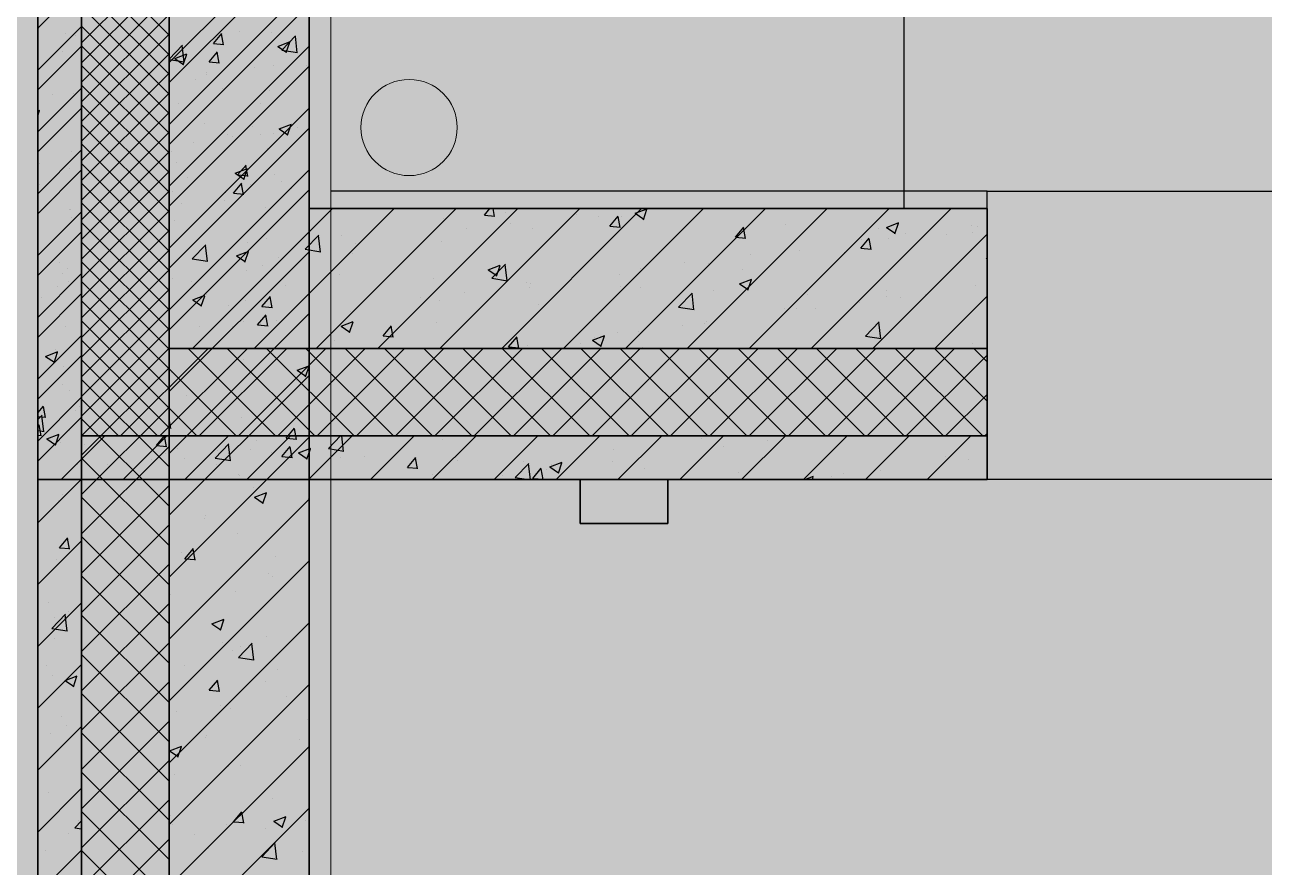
# Model space of a CAD drawing. Header units: inches. Extents: x 143994 to 247866, y 243815 to 272761.
# Drawn here: x 230213 to 231630, y 249253 to 250216 of the extents above; entities that cross this region are included whole.
import ezdxf

# ---------------------------------------------------------------- set-up
doc = ezdxf.new("R2010")
doc.units = ezdxf.units.IN
doc.header["$LTSCALE"] = 1000
doc.header["$MEASUREMENT"] = 0
doc.linetypes.add('DASH', pattern=[0.35, 0.25, -0.1])
doc.linetypes.add('HIDDEN', pattern=[0.375, 0.25, -0.125])
doc.layers.get('DEFPOINTS').update_dxf_attribs({"color": 62})
for name, color, linetype in [('0-建筑1F', 127, 'Continuous'), ('0-建筑2F', 127, 'Continuous'), ('A-S-face(建筑粉刷线)', 136, 'Continuous'), ('A-Wall-Patn', 255, 'Continuous'), ('I-furniture', 2, 'DASH'), ('PUB_HATCH', 8, 'Continuous'), ('厨卫', 44, 'Continuous')]:
    doc.layers.add(name, color=color, linetype=linetype)
for name, color, linetype, lineweight in [('A-Flr-Opng', 14, 'Continuous', 9), ('A-Wall', 254, 'Continuous', 35), ('W-保温层', 8, 'Continuous', 13)]:
    doc.layers.add(name, color=color, linetype=linetype, lineweight=lineweight)

# ---------------------------------------------------------------- blocks, each defined once
blk = doc.blocks.new('144')
at = {"layer": 'A-Flr-Opng', "color": 127}
blk.add_circle((646101.2, -390057.6), 55, dxfattribs=at)
at = {"layer": 'A-S-face(建筑粉刷线)', "color": 127}
for p, q in [((646761.9, -390130.3), (646011.9, -390130.3)), ((646761.9, -390150.3), (646761.9, -390130.3))]:
    blk.add_line(p, q, dxfattribs=at)
at = {"layer": 'A-Wall', "color": 127}
for p, q in [((645986.9, -390150.3), (645986.9, -387950.3)), ((645826.9, -388110.3), (645826.9, -390310.3)), ((645726.9, -390410.3), (645726.9, -388210.3)), ((645676.9, -388260.3), (645676.9, -390460.3)), ((646761.9, -390150.3), (645986.9, -390150.3)), ((646761.9, -390460.3), (646761.9, -390150.3)), ((645826.9, -390310.3), (646761.9, -390310.3)), ((646761.9, -390310.3), (646761.9, -390410.3)), ((646761.9, -390410.3), (645726.9, -390410.3)), ((645676.9, -390460.3), (646761.9, -390460.3))]:
    blk.add_line(p, q, dxfattribs=at)
at = {"layer": 'A-Wall', "color": 127, "linetype": 'ByBlock'}
for p, q in [((646296.9, -390460.3), (646396.9, -390460.3)), ((646296.9, -390510.3), (646296.9, -390460.3)), ((646396.9, -390460.3), (646396.9, -390510.3)), ((646396.9, -390510.3), (646296.9, -390510.3))]:
    blk.add_line(p, q, dxfattribs=at)
at = {"layer": 'I-furniture', "color": 127, "linetype": 'HIDDEN', "ltscale": 15}
for p, q in [((646761.9, -390130.3), (647611.9, -390130.3)), ((647611.9, -390460.3), (646761.9, -390460.3))]:
    blk.add_line(p, q, dxfattribs=at)
at = {"layer": 'PUB_HATCH', "color": 127, "linetype": 'Continuous'}
for p, q in [((645826.9, -389983.3), (645986.9, -389823.3)), ((645826.9, -390054), (645986.9, -389894)), ((645676.9, -389991.9), (645726.9, -389941.9)), ((645907.7, -389948), (645907.7, -389948)), ((645943.9, -389949), (645943.9, -389949)), ((645955.9, -389969), (645971.5, -389952.7)), ((645973.4, -389972.1), (645971.2, -389953.1)), ((645826.9, -390124.7), (645986.9, -389964.7)), ((645840, -389963.9), (645840, -389963.9)), ((645833.3, -389978.7), (645847.3, -389973.3)), ((645833.3, -389978.7), (645843.2, -389985.4)), ((645842.9, -389985.9), (645847, -389973.8)), ((645872.5, -389982.4), (645882.2, -389970.9)), ((645884.2, -389984), (645881.9, -389971.4)), ((645955.9, -389969), (645973.7, -389971.7)), ((645872.5, -389982.4), (645884.5, -389983.5)), ((645945.9, -389986.6), (645945.9, -389986.6)), ((645870.2, -389996.6), (645870.2, -389996.6)), ((645676.9, -390062.6), (645726.9, -390012.6)), ((645693.8, -390019.8), (645693.8, -390019.8)), ((645887.4, -390012.5), (645887.4, -390012.5)), ((645941.4, -390015.5), (645941.4, -390015.5)), ((645676.9, -390038.7), (645679.2, -390037.8)), ((645826.9, -390195.4), (645986.9, -390035.4)), ((645837.6, -390030.5), (645837.6, -390030.5)), ((645676.9, -390044.2), (645678.9, -390038.3)), ((645893.3, -390065.5), (645893.3, -390065.5)), ((645952.6, -390059.2), (645966.6, -390053.8)), ((645952.6, -390059.2), (645962.6, -390065.9)), ((645962.3, -390066.4), (645966.3, -390054.3)), ((645899.4, -390067.3), (645899.4, -390067.3)), ((645676.9, -390133.3), (645726.9, -390083.3)), ((645939, -390082.1), (645939, -390082.1)), ((645826.9, -390266.1), (645986.9, -390106.1)), ((645835.1, -390097.1), (645835.1, -390097.1)), ((645848.4, -390114.7), (645848.4, -390114.7)), ((645900.3, -390132.8), (645909.9, -390121.4)), ((645911.9, -390134.4), (645909.6, -390121.9)), ((645947.3, -390111.3), (645947.3, -390111.3)), ((645955.2, -390119.2), (645955.2, -390119.2)), ((645677.1, -390132.6), (645677.1, -390132.6)), ((645830.7, -390131.3), (645830.7, -390131.3)), ((645900.3, -390132.8), (645912.2, -390133.9)), ((645967, -390127.7), (645967, -390127.7)), ((645714, -390151.3), (645714, -390151.3)), ((645840.7, -390144.4), (645840.7, -390144.4)), ((645853.5, -390310.3), (646013.5, -390150.3)), ((645890.6, -390141.6), (645890.6, -390141.6)), ((645924.2, -390310.3), (646084.2, -390150.3)), ((645936.6, -390148.7), (645936.6, -390148.7)), ((645994.9, -390310.3), (646154.9, -390150.3)), ((646065.6, -390310.3), (646225.6, -390150.3)), ((646104.1, -390150.6), (646104.1, -390150.6)), ((646136.3, -390310.3), (646296.3, -390150.3)), ((646187.2, -390158), (646193.6, -390150.3)), ((646198.9, -390159.5), (646197.1, -390150.3)), ((646207, -390310.3), (646367, -390150.3)), ((646277.7, -390310.3), (646437.7, -390150.3)), ((646348.4, -390310.3), (646508.4, -390150.3)), ((646359.4, -390155.7), (646373.4, -390150.4)), ((646369.1, -390163), (646373.1, -390150.9)), ((646419.2, -390310.3), (646579.2, -390150.3)), ((646489.9, -390310.3), (646649.9, -390150.3)), ((646560.6, -390310.3), (646720.6, -390150.3)), ((646702.6, -390150.8), (646702.6, -390150.8)), ((645676.9, -390204), (645726.9, -390154)), ((645714.9, -390160.9), (645714.9, -390160.9)), ((645832.7, -390163.7), (645832.7, -390163.7)), ((646140.3, -390161.2), (646140.3, -390161.2)), ((646187.2, -390158), (646199.2, -390159)), ((646210.9, -390155.1), (646210.9, -390155.1)), ((646292.3, -390156.9), (646292.3, -390156.9)), ((646317.7, -390159.6), (646317.7, -390159.6)), ((646330.6, -390170.5), (646340.3, -390159)), ((646342.3, -390172.1), (646340, -390159.5)), ((646344.4, -390159.3), (646344.4, -390159.3)), ((646359.4, -390155.7), (646369.4, -390162.5)), ((646424.4, -390164.2), (646424.4, -390164.2)), ((646166.5, -390173.4), (646166.5, -390173.4)), ((646216.6, -390166.8), (646216.6, -390166.8)), ((646241.7, -390173.4), (646241.7, -390173.4)), ((646330.6, -390170.5), (646342.6, -390171.5)), ((646474.1, -390183.1), (646483.7, -390171.6)), ((646485.8, -390184.6), (646483.4, -390172.1)), ((646531.2, -390168.7), (646531.2, -390168.7)), ((646631.3, -390310.3), (646761.9, -390179.6)), ((646638, -390173.2), (646638, -390173.2)), ((646646.9, -390171.8), (646660.9, -390166.4)), ((646646.9, -390171.8), (646656.8, -390178.5)), ((646656.5, -390179), (646660.6, -390166.9)), ((646668.2, -390179.3), (646668.2, -390179.3)), ((646744, -390169.4), (646744, -390169.4)), ((646744.7, -390177.7), (646744.7, -390177.7)), ((646750.6, -390171.2), (646750.6, -390171.2)), ((645982.4, -390196.9), (645998, -390180.7)), ((645999.9, -390200), (645997.7, -390181)), ((646023.7, -390181.2), (646023.7, -390181.2)), ((646040.2, -390190.1), (646040.2, -390190.1)), ((646137.9, -390188.4), (646137.9, -390188.4)), ((646474.1, -390183.1), (646486.1, -390184.1)), ((646617.6, -390195.6), (646627.2, -390184.1)), ((646618.1, -390185.9), (646618.1, -390185.9)), ((646629.2, -390197.2), (646626.9, -390184.6)), ((646649.6, -390184), (646649.6, -390184)), ((646715.3, -390180.5), (646715.3, -390180.5)), ((645904, -390204.2), (645918, -390198.9)), ((645904, -390204.2), (645913.9, -390210.9)), ((645907.1, -390201.3), (645907.1, -390201.3)), ((645913.6, -390211.4), (645917.7, -390199.4)), ((645914.4, -390206.6), (645914.4, -390206.6)), ((645964.5, -390200), (645964.5, -390200)), ((645982.4, -390196.9), (646000.2, -390199.7)), ((646036.8, -390201.2), (646036.8, -390201.2)), ((646491.8, -390202.6), (646491.8, -390202.6)), ((646546.9, -390198.1), (646546.9, -390198.1)), ((646598.6, -390200.5), (646598.6, -390200.5)), ((646617.6, -390195.6), (646629.5, -390196.6)), ((646761, -390208.2), (646761.9, -390207.1)), ((646761, -390208.2), (646761.9, -390208.2)), ((645701.9, -390211.9), (645701.9, -390211.9)), ((645915.4, -390220.9), (645915.4, -390220.9)), ((645934.1, -390215.3), (645934.1, -390215.3)), ((646191.4, -390220.2), (646205.4, -390214.9)), ((646191.4, -390220.2), (646201.3, -390227)), ((646195.9, -390230), (646211.4, -390213.8)), ((646201, -390227.5), (646205.1, -390215.4)), ((646213.3, -390233.1), (646211.1, -390214.1)), ((646366, -390219.1), (646366, -390219.1)), ((646416.1, -390212.5), (646416.1, -390212.5)), ((646443, -390213.1), (646443, -390213.1)), ((646482, -390220.5), (646482, -390220.5)), ((645676.9, -390274.7), (645726.9, -390224.7)), ((645712.3, -390233.2), (645712.3, -390233.2)), ((645830.3, -390230.3), (645830.3, -390230.3)), ((646022.2, -390225.4), (646022.2, -390225.4)), ((646128.9, -390229.9), (646128.9, -390229.9)), ((646195.9, -390230), (646213.7, -390232.8)), ((646235.7, -390234.4), (646235.7, -390234.4)), ((646239.7, -390235.8), (646239.7, -390235.8)), ((646342, -390225.9), (646342, -390225.9)), ((646478.8, -390236.3), (646492.8, -390230.9)), ((646478.8, -390236.3), (646488.8, -390243)), ((646488.5, -390243.5), (646492.5, -390231.4)), ((646164, -390245.7), (646164, -390245.7)), ((646239.3, -390240), (646239.3, -390240)), ((646342.5, -390238.9), (646342.5, -390238.9)), ((646365.4, -390240.5), (646365.4, -390240.5)), ((646409.3, -390263.1), (646424.9, -390246.9)), ((646426.8, -390266.2), (646424.6, -390247.2)), ((646449.2, -390243.5), (646449.2, -390243.5)), ((646556, -390248), (646556, -390248)), ((646646.6, -390244.4), (646646.6, -390244.4)), ((646647.1, -390250.6), (646647.1, -390250.6)), ((646691.3, -390248.2), (646691.3, -390248.2)), ((646702, -390310.3), (646761.9, -390250.4)), ((646748.2, -390237.8), (646748.2, -390237.8)), ((646113.9, -390252.3), (646113.9, -390252.3)), ((646135.4, -390255), (646135.4, -390255)), ((646248.7, -390260.5), (646248.7, -390260.5)), ((646409.3, -390263.1), (646427.1, -390265.9)), ((646529.9, -390264.4), (646529.9, -390264.4)), ((646544.5, -390264.7), (646544.5, -390264.7)), ((646565.5, -390264.8), (646565.5, -390264.8)), ((646615.6, -390258.2), (646615.6, -390258.2)), ((646662.8, -390252.5), (646662.8, -390252.5)), ((645911.8, -390278.9), (645911.8, -390278.9)), ((645928, -390283.3), (645937.7, -390271.8)), ((645939.7, -390284.8), (645937.4, -390272.3)), ((645987.6, -390268.9), (645987.6, -390268.9)), ((646034.4, -390267.8), (646034.4, -390267.8)), ((645861.8, -390285.5), (645861.8, -390285.5)), ((645928, -390283.3), (645940, -390284.3)), ((645931.7, -390281.8), (645931.7, -390281.8)), ((646023.4, -390284.8), (646037.4, -390279.4)), ((646023.4, -390284.8), (646033.3, -390291.5)), ((646033, -390292), (646037.1, -390279.9)), ((646071.5, -390295.8), (646081.1, -390284.3)), ((646083.1, -390297.4), (646080.8, -390284.9)), ((646132.1, -390280.6), (646132.1, -390280.6)), ((646339.6, -390292.5), (646339.6, -390292.5)), ((646363.5, -390291.4), (646363.5, -390291.4)), ((646413.3, -390284.4), (646413.3, -390284.4)), ((646439.2, -390281.4), (646439.2, -390281.4)), ((646440.6, -390279.7), (646440.6, -390279.7)), ((646622.8, -390296.2), (646638.3, -390280)), ((646640.2, -390299.3), (646638, -390280.3)), ((645676.9, -390345.4), (645726.9, -390295.4)), ((645827.8, -390296.8), (645827.8, -390296.8)), ((646015.4, -390300.6), (646015.4, -390300.6)), ((646071.5, -390295.8), (646083.4, -390296.9)), ((646214.9, -390308.4), (646224.6, -390296.9)), ((646226.6, -390309.9), (646224.3, -390297.4)), ((646236.9, -390306.5), (646236.9, -390306.5)), ((646296.6, -390304.5), (646296.6, -390304.5)), ((646310.8, -390300.8), (646324.8, -390295.4)), ((646310.8, -390300.8), (646320.7, -390307.5)), ((646313.4, -390298), (646313.4, -390298)), ((646320.4, -390308), (646324.5, -390295.9)), ((646622.8, -390296.2), (646640.6, -390299)), ((646745.7, -390304.4), (646745.7, -390304.4)), ((645726.8, -390309.6), (645726.8, -390309.6)), ((646214.9, -390308.4), (646226.9, -390309.4)), ((646367.3, -390310.3), (646368, -390309.4)), ((646367.8, -390310.3), (646367.7, -390310)), ((645705.1, -390340.9), (645705.1, -390340.9)), ((645676.9, -390416.1), (645726.9, -390366.1)), ((645724.4, -390376.2), (645724.4, -390376.2)), ((645682.8, -390381), (645682.8, -390381)), ((645676.9, -390399.1), (645678.5, -390397.1)), ((645680.5, -390410.2), (645678.2, -390397.6)), ((645713.5, -390404.6), (645713.5, -390404.6)), ((645676.9, -390409.3), (645680.8, -390409.7)), ((645687.3, -390413.8), (645701.3, -390408.4)), ((645687.3, -390413.8), (645697.2, -390420.5)), ((645696.9, -390421), (645701, -390408.9)), ((645703.5, -390460.3), (645753.5, -390410.3)), ((645729.9, -390420.3), (645729.9, -390420.3)), ((645774.2, -390460.3), (645824.2, -390410.3)), ((645812.3, -390421.2), (645821.5, -390410.3)), ((645824, -390422.7), (645821.7, -390410.3)), ((645844.9, -390460.3), (645894.9, -390410.3)), ((645915.6, -390460.3), (645965.6, -390410.3)), ((645926.8, -390415), (645926.8, -390415)), ((645986.3, -390460.3), (646036.3, -390410.3)), ((646008.9, -390424.8), (646022.9, -390410.3)), ((646026.4, -390428), (646024.4, -390410.3)), ((646057, -390460.3), (646107, -390410.3)), ((646127.7, -390460.3), (646177.7, -390410.3)), ((646139.7, -390414.5), (646139.7, -390414.5)), ((646198.4, -390460.3), (646248.4, -390410.3)), ((646269.2, -390460.3), (646319.2, -390410.3)), ((646339.9, -390460.3), (646389.9, -390410.3)), ((646410.6, -390460.3), (646460.6, -390410.3)), ((646435.7, -390412.8), (646435.7, -390412.8)), ((646481.3, -390460.3), (646531.3, -390410.3)), ((646510.4, -390416), (646510.4, -390416)), ((646552, -390460.3), (646602, -390410.3)), ((646622.7, -390460.3), (646672.7, -390410.3)), ((646693.4, -390460.3), (646743.4, -390410.3)), ((645812.3, -390421.2), (645824.3, -390422.2)), ((645823, -390430), (645823, -390430)), ((645836.7, -390424.8), (645836.7, -390424.8)), ((645882.4, -390426.7), (645882.4, -390426.7)), ((645943.4, -390429.3), (645943.4, -390429.3)), ((645955.8, -390433.7), (645965.4, -390422.2)), ((645955.8, -390433.7), (645967.7, -390434.8)), ((645967.4, -390435.3), (645965.1, -390422.7)), ((645974.7, -390429.8), (645988.7, -390424.4)), ((645974.7, -390429.8), (645984.6, -390436.5)), ((645984.3, -390437), (645988.4, -390424.9)), ((646008.9, -390424.8), (646026.7, -390427.6)), ((646023.1, -390434.5), (646023.1, -390434.5)), ((646050.2, -390433.8), (646050.2, -390433.8)), ((646099.2, -390446.3), (646108.9, -390434.8)), ((646334.7, -390425.6), (646334.7, -390425.6)), ((646460.3, -390422.6), (646460.3, -390422.6)), ((646714.7, -390433.7), (646714.7, -390433.7)), ((645721.9, -390442.8), (645721.9, -390442.8)), ((645756.5, -390443.3), (645756.5, -390443.3)), ((645806.6, -390436.7), (645806.6, -390436.7)), ((646099.2, -390446.3), (646111.2, -390447.3)), ((646110.9, -390447.8), (646108.6, -390435.3)), ((646157, -390438.3), (646157, -390438.3)), ((646222.4, -390457.9), (646238, -390441.7)), ((646232, -390439.7), (646232, -390439.7)), ((646239.8, -390460.3), (646237.7, -390442.1)), ((646242.7, -390458.8), (646252.3, -390447.3)), ((646254.3, -390460.3), (646252, -390447.8)), ((646262.1, -390445.8), (646276.1, -390440.4)), ((646262.1, -390445.8), (646272.1, -390452.5)), ((646263.7, -390442.8), (646263.7, -390442.8)), ((646271.8, -390453), (646275.8, -390440.9)), ((646334, -390439.2), (646334, -390439.2)), ((646370.5, -390447.3), (646370.5, -390447.3)), ((646740.9, -390437.5), (646740.9, -390437.5)), ((645906.5, -390454.5), (645906.5, -390454.5)), ((646128.1, -390454.7), (646128.1, -390454.7)), ((646208.2, -390455.8), (646208.2, -390455.8)), ((646222.4, -390457.9), (646237.5, -390460.3)), ((646242.7, -390458.8), (646254.7, -390459.9)), ((646258.2, -390449.2), (646258.2, -390449.2)), ((646395.5, -390460.3), (646395.8, -390459.9)), ((646477.3, -390451.8), (646477.3, -390451.8)), ((646553.5, -390460.3), (646563.5, -390456.4)), ((646562.1, -390460.3), (646563.2, -390456.9)), ((646584, -390456.3), (646584, -390456.3)), ((646598, -390453.7), (646598, -390453.7)), ((646639.8, -390450.3), (646639.8, -390450.3))]:
    blk.add_line(p, q, dxfattribs=at)
at = {"layer": 'W-保温层', "color": 127}
for p, q in [((646011.9, -390150.3), (646011.9, -382210.3)), ((645826.9, -388110.3), (645826.9, -390310.3)), ((645726.9, -390410.3), (645726.9, -388210.3)), ((645826.9, -390310.3), (646761.9, -390310.3)), ((646761.9, -390310.3), (646761.9, -390410.3)), ((646761.9, -390410.3), (645726.9, -390410.3))]:
    blk.add_line(p, q, dxfattribs=at)
at = {"layer": 'W-保温层', "color": 127, "linetype": 'Continuous'}
for p, q in [((645726.9, -389960.9), (645826.9, -389860.9)), ((645826.9, -389974.4), (645726.9, -389874.4)), ((645726.9, -390005.8), (645826.9, -389905.8)), ((645826.9, -390019.3), (645726.9, -389919.3)), ((645726.9, -390050.7), (645826.9, -389950.7)), ((645826.9, -390064.2), (645726.9, -389964.2)), ((645726.9, -390095.6), (645826.9, -389995.6)), ((645826.9, -390109.1), (645726.9, -390009.1)), ((645726.9, -390140.6), (645826.9, -390040.6)), ((645826.9, -390154), (645726.9, -390054)), ((645726.9, -390185.5), (645826.9, -390085.5)), ((645826.9, -390198.9), (645726.9, -390098.9)), ((645726.9, -390230.4), (645826.9, -390130.4)), ((645826.9, -390243.8), (645726.9, -390143.8)), ((645726.9, -390275.3), (645826.9, -390175.3)), ((645826.9, -390288.7), (645726.9, -390188.7)), ((645726.9, -390320.2), (645826.9, -390220.2)), ((645903.6, -390410.3), (645726.9, -390233.6)), ((645726.9, -390365.1), (645826.9, -390265.1)), ((645858.7, -390410.3), (645726.9, -390278.5)), ((645726.9, -390410), (645826.9, -390310)), ((645771.5, -390410.3), (645871.5, -390310.3)), ((645816.4, -390410.3), (645916.4, -390310.3)), ((645948.5, -390410.3), (645848.5, -390310.3)), ((645861.3, -390410.3), (645961.3, -390310.3)), ((645993.4, -390410.3), (645893.4, -390310.3)), ((645906.2, -390410.3), (646006.2, -390310.3)), ((646038.3, -390410.3), (645938.3, -390310.3)), ((645951.1, -390410.3), (646051.1, -390310.3)), ((646083.2, -390410.3), (645983.2, -390310.3)), ((645996, -390410.3), (646096, -390310.3)), ((646128.1, -390410.3), (646028.1, -390310.3)), ((646040.9, -390410.3), (646140.9, -390310.3)), ((646173, -390410.3), (646073, -390310.3)), ((646085.8, -390410.3), (646185.8, -390310.3)), ((646217.9, -390410.3), (646117.9, -390310.3)), ((646130.7, -390410.3), (646230.7, -390310.3)), ((646262.8, -390410.3), (646162.8, -390310.3)), ((646175.6, -390410.3), (646275.6, -390310.3)), ((646307.7, -390410.3), (646207.7, -390310.3)), ((646220.5, -390410.3), (646320.5, -390310.3)), ((646352.7, -390410.3), (646252.7, -390310.3)), ((646265.4, -390410.3), (646365.4, -390310.3)), ((646397.6, -390410.3), (646297.6, -390310.3)), ((646310.3, -390410.3), (646410.3, -390310.3)), ((646442.5, -390410.3), (646342.5, -390310.3)), ((646355.2, -390410.3), (646455.2, -390310.3)), ((646487.4, -390410.3), (646387.4, -390310.3)), ((646400.1, -390410.3), (646500.1, -390310.3)), ((646532.3, -390410.3), (646432.3, -390310.3)), ((646445, -390410.3), (646545, -390310.3)), ((646577.2, -390410.3), (646477.2, -390310.3)), ((646489.9, -390410.3), (646589.9, -390310.3)), ((646622.1, -390410.3), (646522.1, -390310.3)), ((646534.8, -390410.3), (646634.8, -390310.3)), ((646667, -390410.3), (646567, -390310.3)), ((646579.7, -390410.3), (646679.7, -390310.3)), ((646711.9, -390410.3), (646611.9, -390310.3)), ((646624.6, -390410.3), (646724.6, -390310.3)), ((646756.8, -390410.3), (646656.8, -390310.3)), ((646669.5, -390410.3), (646761.9, -390317.9)), ((646761.9, -390370.5), (646701.7, -390310.3)), ((646761.9, -390325.6), (646746.6, -390310.3)), ((645813.8, -390410.3), (645726.9, -390323.4)), ((646714.4, -390410.3), (646761.9, -390362.8)), ((645768.9, -390410.3), (645726.9, -390368.3)), ((646759.3, -390410.3), (646761.9, -390407.7))]:
    blk.add_line(p, q, dxfattribs=at)
at = {"layer": '厨卫', "color": 127}
blk.add_line((646666.9, -390150.3), (646666.9, -387145.3), dxfattribs=at)
blk = doc.blocks.new('1442323')
at = {"layer": 'A-Wall', "color": 127}
for p, q in [((688036.9, -391039.3), (688036.9, -388039.3)), ((687876.9, -388199.3), (687876.9, -391199.3)), ((687776.9, -391299.3), (687776.9, -388299.3)), ((687726.9, -388349.3), (687726.9, -391349.3))]:
    blk.add_line(p, q, dxfattribs=at)
at = {"layer": 'PUB_HATCH', "color": 127, "linetype": 'Continuous'}
for p, q in [((687876.9, -390095.2), (688036.9, -389935.2)), ((687726.9, -390033), (687776.9, -389983)), ((687876.9, -390165.9), (688036.9, -390005.9)), ((687726.9, -390032.7), (687727.8, -390032.4)), ((687726.9, -390034.5), (687727.5, -390032.9)), ((687758.2, -390039.6), (687758.2, -390039.6)), ((687770.1, -390041), (687770.1, -390041)), ((687927.5, -390050.5), (687937.1, -390039)), ((687927.5, -390050.5), (687939.4, -390051.6)), ((687939.1, -390052.1), (687936.8, -390039.6)), ((688001.2, -390053.8), (688015.2, -390048.4)), ((688010.8, -390061), (688014.9, -390048.9)), ((687726.9, -390103.7), (687776.9, -390053.7)), ((687755.6, -390060.1), (687755.6, -390060.1)), ((687876.9, -390068.5), (687892.2, -390052.6)), ((687894.1, -390072), (687891.9, -390053)), ((688001.2, -390053.8), (688011.1, -390060.5)), ((688036.8, -390063.9), (688036.8, -390063.9)), ((687876.9, -390068.9), (687894.4, -390071.6)), ((687876.9, -390236.6), (688036.9, -390076.6)), ((687974.3, -390078.5), (687974.3, -390078.5)), ((688033.4, -390075.3), (688033.4, -390075.3)), ((687907.6, -390091.9), (687907.6, -390091.9)), ((687920.2, -390084), (687920.2, -390084)), ((687957.7, -390085.3), (687957.7, -390085.3)), ((687767.7, -390107.6), (687767.7, -390107.6)), ((687768.2, -390110.3), (687768.2, -390110.3)), ((687981.7, -390119.3), (687981.7, -390119.3)), ((687726.9, -390174.4), (687776.9, -390124.4)), ((687876.9, -390307.3), (688036.9, -390147.3)), ((687917.1, -390141.6), (687917.1, -390141.6)), ((687971.8, -390145.1), (687971.8, -390145.1)), ((688023.9, -390146.1), (688023.9, -390146.1)), ((687905.1, -390164.1), (687905.1, -390164.1)), ((687980.8, -390154.2), (687980.8, -390154.2)), ((687996.6, -390153.9), (687996.6, -390153.9)), ((687765.3, -390174.2), (687765.3, -390174.2)), ((687880, -390174), (687880, -390174)), ((687728.7, -390187.4), (687728.7, -390187.4)), ((687763.3, -390194), (687763.3, -390194)), ((687952.5, -390198.8), (687966.5, -390193.4)), ((687955.2, -390200.9), (687964.9, -390189.5)), ((687962.2, -390206), (687966.2, -390193.9)), ((687966.9, -390202.5), (687964.6, -390190)), ((687726.9, -390245.2), (687776.9, -390195.2)), ((687952.5, -390198.8), (687962.5, -390205.5)), ((687955.2, -390200.9), (687967.2, -390202)), ((687728.4, -390211.9), (687728.4, -390211.9)), ((687876.9, -390378), (688036.9, -390218)), ((687941.9, -390220.9), (687941.9, -390220.9)), ((687969.4, -390211.7), (687969.4, -390211.7)), ((687928.2, -390233.1), (687928.2, -390233.1)), ((687762.8, -390240.8), (687762.8, -390240.8)), ((687726.9, -390315.9), (687776.9, -390265.9)), ((687967, -390278.3), (687967, -390278.3)), ((687988.3, -390273.3), (687988.3, -390273.3)), ((687876.9, -390448.7), (688036.9, -390288.7)), ((687903.1, -390296.8), (687918.7, -390280.6)), ((687920.6, -390299.9), (687918.4, -390281)), ((687760.4, -390307.4), (687760.4, -390307.4)), ((687903.1, -390296.8), (687920.9, -390299.6)), ((688001.9, -390295.3), (688001.9, -390295.3)), ((687755.1, -390313.3), (687755.1, -390313.3)), ((688036.3, -390317.2), (688036.3, -390317.2)), ((687749.8, -390328.5), (687749.8, -390328.5)), ((687903, -390323.1), (687903, -390323.1)), ((688009.7, -390327.6), (688009.7, -390327.6)), ((687726.9, -390386.6), (687776.9, -390336.6)), ((687731.6, -390341), (687731.6, -390341)), ((687903.9, -390343.8), (687917.9, -390338.4)), ((687903.9, -390343.8), (687913.8, -390350.5)), ((687913.5, -390351.1), (687917.6, -390339)), ((687919.6, -390337.2), (687919.6, -390337.2)), ((687964.5, -390344.9), (687964.5, -390344.9)), ((687983, -390351.4), (687992.6, -390339.9)), ((687994.6, -390353), (687992.3, -390340.4)), ((687876.9, -390519.4), (688036.9, -390359.4)), ((687945.1, -390350), (687945.1, -390350)), ((687983, -390351.4), (687994.9, -390352.4)), ((687758, -390373.9), (687758, -390373.9)), ((687949.3, -390374.2), (687949.3, -390374.2)), ((687999.3, -390367.6), (687999.3, -390367.6)), ((687735.8, -390408.3), (687749.8, -390402.9)), ((687745.5, -390415.6), (687749.5, -390403.5)), ((687747.2, -390400.8), (687747.2, -390400.8)), ((687726.9, -390457.3), (687776.9, -390407.3)), ((687735.8, -390408.3), (687745.8, -390415)), ((687756.4, -390420.3), (687756.4, -390420.3)), ((687962.1, -390411.4), (687962.1, -390411.4)), ((687996, -390407.2), (687996, -390407.2)), ((688023.2, -390424.3), (688036.9, -390419.1)), ((688032.9, -390431.6), (688036.9, -390419.6)), ((687876.9, -390590.1), (688036.9, -390430.1)), ((687879.4, -390427.2), (687879.4, -390427.2)), ((687969.9, -390429.3), (687969.9, -390429.3)), ((688023.2, -390424.3), (688033.2, -390431)), ((687755.5, -390440.5), (687755.5, -390440.5)), ((687762.7, -390447.2), (687762.7, -390447.2)), ((687946.7, -390446.5), (687946.7, -390446.5)), ((688022.5, -390436.5), (688022.5, -390436.5)), ((687896.7, -390453.1), (687896.7, -390453.1)), ((687726.9, -390473), (687733.5, -390465.2)), ((687726.9, -390480.4), (687731.8, -390475.4)), ((687726.9, -390477), (687735.8, -390477.8)), ((687733.6, -390494.8), (687731.4, -390475.8)), ((687735.5, -390478.3), (687733.2, -390465.8)), ((687770.3, -390469.7), (687770.3, -390469.7)), ((687726.9, -390528), (687776.9, -390478)), ((687876.9, -390477.8), (687876.9, -390477.8)), ((687878.9, -390490.9), (687876.9, -390479.9)), ((687876.9, -390490.1), (687879.2, -390490.3)), ((687959.7, -390478), (687959.7, -390478)), ((688010.7, -390501.8), (688020.4, -390490.3)), ((688022.4, -390503.4), (688020.1, -390490.9)), ((687726.9, -390493.3), (687734, -390494.4)), ((687876.9, -390660.8), (688036.9, -390500.8)), ((688010.7, -390501.8), (688022.7, -390502.9)), ((687753.1, -390507.1), (687753.1, -390507.1)), ((687929.6, -390524.7), (687945.2, -390508.5)), ((687947.1, -390527.9), (687944.9, -390508.9)), ((687969.9, -390515.4), (687969.9, -390515.4)), ((687894.1, -390525.4), (687894.1, -390525.4)), ((687929.6, -390524.7), (687947.4, -390527.5)), ((687931, -390531.5), (687931, -390531.5)), ((687987.7, -390526.5), (687987.7, -390526.5)), ((687957.2, -390544.6), (687957.2, -390544.6)), ((687726.9, -390598.7), (687776.9, -390548.7)), ((687759.6, -390549.3), (687759.6, -390549.3)), ((687973.2, -390558.4), (687973.2, -390558.4)), ((687750.7, -390573.7), (687750.7, -390573.7)), ((687754.5, -390566.6), (687754.5, -390566.6)), ((687876.9, -390731.6), (688036.9, -390571.6)), ((687974.6, -390569.4), (687988.6, -390564)), ((687974.6, -390569.4), (687984.5, -390576.1)), ((687984.2, -390576.6), (687988.3, -390564.5)), ((688035.7, -390570.5), (688035.7, -390570.5)), ((687919, -390590.5), (687919, -390590.5)), ((687917.2, -390594.3), (687917.2, -390594.3)), ((687751.6, -390627.2), (687761.2, -390615.7)), ((687763.2, -390628.7), (687760.9, -390616.2)), ((687954.8, -390611.2), (687954.8, -390611.2)), ((687726.9, -390669.4), (687776.9, -390619.4)), ((687751.6, -390627.2), (687763.5, -390628.2)), ((687891.2, -390633.2), (687891.2, -390633.2)), ((687895, -390639.7), (687904.7, -390628.2)), ((687906.7, -390641.3), (687904.4, -390628.8)), ((687748.2, -390640.2), (687748.2, -390640.2)), ((687876.9, -390802.3), (688036.9, -390642.3)), ((687895, -390639.7), (687907, -390640.8)), ((687998, -390637.7), (687998, -390637.7)), ((687990.9, -390656.5), (687990.9, -390656.5)), ((687995.4, -390660.5), (687995.4, -390660.5)), ((687738.8, -390689.7), (687738.8, -390689.7)), ((687878.8, -390680.5), (687878.8, -390680.5)), ((687952.4, -390677.8), (687952.4, -390677.8)), ((687726.9, -390740.1), (687776.9, -390690.1)), ((687742.7, -390719.5), (687758.3, -390703.3)), ((687760.2, -390722.7), (687758, -390703.7)), ((687762.1, -390700.5), (687762.1, -390700.5)), ((687745.8, -390706.8), (687745.8, -390706.8)), ((687876.9, -390873), (688036.9, -390713)), ((687925.9, -390714.4), (687939.9, -390709)), ((687925.9, -390714.4), (687935.9, -390721.1)), ((687935.6, -390721.6), (687939.6, -390709.6)), ((687742.7, -390719.5), (687760.5, -390722.3)), ((687745.5, -390730.9), (687745.5, -390730.9)), ((687988.4, -390728.8), (687988.4, -390728.8)), ((687938.3, -390735.4), (687938.3, -390735.4)), ((687949.9, -390744.3), (687949.9, -390744.3)), ((687956.1, -390752.6), (687971.7, -390736.4)), ((687959, -390739.9), (687959, -390739.9)), ((687973.6, -390755.8), (687971.4, -390736.8)), ((687956.1, -390752.6), (687973.9, -390755.4)), ((687726.9, -390810.8), (687776.9, -390760.8)), ((687736.3, -390762), (687736.3, -390762)), ((687743.4, -390773.4), (687743.4, -390773.4)), ((687757.9, -390778.9), (687771.9, -390773.5)), ((687767.5, -390786.1), (687771.6, -390774.1)), ((687894.4, -390762.2), (687894.4, -390762.2)), ((688001.2, -390766.7), (688001.2, -390766.7)), ((687757.9, -390778.9), (687767.8, -390785.6)), ((687876.9, -390943.7), (688036.9, -390783.7)), ((687922.8, -390790.1), (687932.4, -390778.7)), ((687934.4, -390791.7), (687932.1, -390779.2)), ((687987.2, -390779.8), (687987.2, -390779.8)), ((687922.8, -390790.1), (687934.7, -390791.2)), ((688011.5, -390797.7), (688011.5, -390797.7)), ((687885.7, -390814.3), (687885.7, -390814.3)), ((687935.8, -390807.7), (687935.8, -390807.7)), ((687947.5, -390810.9), (687947.5, -390810.9)), ((687726.9, -390881.6), (687776.9, -390831.6)), ((687753.9, -390819.8), (687753.9, -390819.8)), ((687759.4, -390830.9), (687759.4, -390830.9)), ((688035.1, -390823.7), (688035.1, -390823.7)), ((687740.9, -390840), (687740.9, -390840)), ((687918.4, -390843.7), (687918.4, -390843.7)), ((687919.2, -390841.5), (687919.2, -390841.5)), ((687876.9, -391014.4), (688036.9, -390854.4)), ((687877.3, -390859.4), (687891.3, -390854)), ((687877.3, -390859.4), (687887.2, -390866.1)), ((687886.9, -390866.7), (687891, -390854.6)), ((688026, -390846.1), (688026, -390846.1)), ((687883.2, -390886.6), (687883.2, -390886.6)), ((687945.1, -390877.5), (687945.1, -390877.5)), ((687958.9, -390876.6), (687958.9, -390876.6)), ((687726.9, -390952.3), (687776.9, -390902.3)), ((687738.5, -390906.6), (687738.5, -390906.6)), ((687994.8, -390913.7), (687994.8, -390913.7)), ((687876.9, -391085.1), (688036.9, -390925.1)), ((687950.5, -390940.6), (687960.2, -390929.1)), ((687962.2, -390942.2), (687959.9, -390929.6)), ((687769.2, -390947.5), (687776.9, -390939.4)), ((687773.5, -390939.2), (687773.5, -390939.2)), ((687878.2, -390933.7), (687878.2, -390933.7)), ((687880.3, -390943.7), (687880.3, -390943.7)), ((687942.6, -390944.1), (687942.6, -390944.1)), ((687950.5, -390940.6), (687962.5, -390941.6)), ((687996.6, -390939.9), (688010.6, -390934.6)), ((687996.6, -390939.9), (688006.6, -390946.7)), ((688006.3, -390947.2), (688010.3, -390935.1)), ((688032.6, -390938.9), (688032.6, -390938.9)), ((687761.5, -390953.8), (687761.5, -390953.8)), ((687769.2, -390947.5), (687776.9, -390948.7)), ((687906.3, -390955.5), (687906.3, -390955.5)), ((687987, -390948.2), (687987, -390948.2)), ((687726.9, -391023), (687776.9, -390973)), ((687736.1, -390973.1), (687736.1, -390973.1)), ((687922.4, -390970.6), (687922.4, -390970.6)), ((687982.7, -390980.6), (687998.2, -390964.3)), ((688000.1, -390983.7), (687997.9, -390964.7)), ((687982.7, -390980.6), (688000.4, -390983.3)), ((688029.2, -390975.1), (688029.2, -390975.1))]:
    blk.add_line(p, q, dxfattribs=at)
at = {"layer": 'W-保温层', "color": 127}
for p, q in [((688061.9, -391039.3), (688061.9, -384249.3)), ((687876.9, -388199.3), (687876.9, -391199.3)), ((687776.9, -391299.3), (687776.9, -388299.3))]:
    blk.add_line(p, q, dxfattribs=at)
at = {"layer": 'W-保温层', "color": 127, "linetype": 'Continuous'}
for p, q in [((687876.9, -390040.9), (687776.9, -389940.9)), ((687776.9, -390072.5), (687876.9, -389972.5)), ((687876.9, -390085.8), (687776.9, -389985.8)), ((687776.9, -390117.4), (687876.9, -390017.4)), ((687876.9, -390130.7), (687776.9, -390030.7)), ((687776.9, -390162.3), (687876.9, -390062.3)), ((687876.9, -390175.6), (687776.9, -390075.6)), ((687776.9, -390207.2), (687876.9, -390107.2)), ((687876.9, -390220.5), (687776.9, -390120.5)), ((687776.9, -390252.1), (687876.9, -390152.1)), ((687876.9, -390265.4), (687776.9, -390165.4)), ((687776.9, -390297), (687876.9, -390197)), ((687876.9, -390310.3), (687776.9, -390210.3)), ((687776.9, -390341.9), (687876.9, -390241.9)), ((687876.9, -390355.2), (687776.9, -390255.2)), ((687776.9, -390386.8), (687876.9, -390286.8)), ((687876.9, -390400.1), (687776.9, -390300.1)), ((687776.9, -390431.7), (687876.9, -390331.7)), ((687876.9, -390445), (687776.9, -390345)), ((687776.9, -390476.6), (687876.9, -390376.6)), ((687876.9, -390489.9), (687776.9, -390389.9)), ((687776.9, -390521.5), (687876.9, -390421.5)), ((687876.9, -390534.8), (687776.9, -390434.8)), ((687776.9, -390566.4), (687876.9, -390466.4)), ((687876.9, -390579.7), (687776.9, -390479.7)), ((687776.9, -390611.3), (687876.9, -390511.3)), ((687876.9, -390624.6), (687776.9, -390524.6)), ((687776.9, -390656.2), (687876.9, -390556.2)), ((687876.9, -390669.5), (687776.9, -390569.5)), ((687776.9, -390701.1), (687876.9, -390601.1)), ((687876.9, -390714.4), (687776.9, -390614.4)), ((687776.9, -390746), (687876.9, -390646)), ((687876.9, -390759.3), (687776.9, -390659.3)), ((687776.9, -390790.9), (687876.9, -390690.9)), ((687876.9, -390804.2), (687776.9, -390704.2)), ((687776.9, -390835.8), (687876.9, -390735.8)), ((687876.9, -390849.1), (687776.9, -390749.1)), ((687776.9, -390880.7), (687876.9, -390780.7)), ((687876.9, -390894), (687776.9, -390794)), ((687776.9, -390925.6), (687876.9, -390825.6)), ((687876.9, -390938.9), (687776.9, -390838.9)), ((687776.9, -390970.5), (687876.9, -390870.5)), ((687876.9, -390983.8), (687776.9, -390883.8)), ((687776.9, -391015.4), (687876.9, -390915.4)), ((687876.9, -391028.7), (687776.9, -390928.7)), ((687776.9, -391060.3), (687876.9, -390960.3)), ((687876.9, -391073.6), (687776.9, -390973.6))]:
    blk.add_line(p, q, dxfattribs=at)

msp = doc.modelspace()

# ---------------------------------------------------------------- hatches: boundary and pattern name
at = {"layer": 'DEFPOINTS'}
h = msp.add_hatch(dxfattribs=at)
h.set_pattern_fill('ANSI31', color=250)
h.set_pattern_definition([(45, (0, 0), (-1.122532015, 1.122532015), [])])
h.paths.add_polyline_path([(247866.03, 243814.78), (223286.02, 243814.78), (223286.02, 270814.78), (247866.03, 270814.78)])

# ---------------------------------------------------------------- linework, layer by layer
at = {"layer": 'A-Wall-Patn'}
for p, q in [((230538.2, 252206.1), (230538.2, 249206.1)), ((230228.2, 251896.1), (230228.2, 248896.1))]:
    msp.add_line(p, q, dxfattribs=at)

# ---------------------------------------------------------------- block references
at = {"layer": '0-建筑1F'}
msp.add_blockref('144', (-415448.72, 640156.38), dxfattribs=at)
at = {"layer": '0-建筑2F'}
msp.add_blockref('1442323', (-457498.72, 640245.41), dxfattribs=at)

doc.saveas('drawing.dxf')
